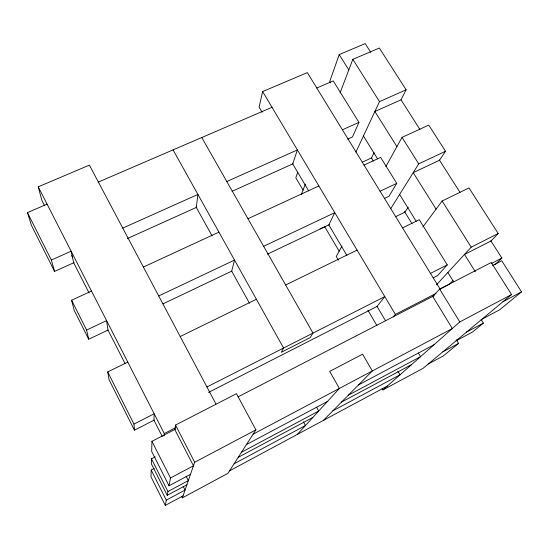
<?xml version="1.0" encoding="UTF-8"?>
<svg xmlns="http://www.w3.org/2000/svg" width="549" height="549" viewBox="0 0 549 549"><rect width="100%" height="100%" fill="white"/><g stroke="black" fill="none" stroke-linecap="round" stroke-linejoin="round"><path stroke-width="0.82" d="M154.214 468.434L151.181 470.026L150.996 476.855L165.297 505.403L183.057 495.85M155.278 456.864L151.476 458.847L151.346 463.781L167.212 495.322L186.886 484.801M175.577 429.119L151.949 441.314L151.675 451.429L169.017 485.783L190.496 474.35M164.041 436.036L164.288 433.559L38.245 186.832L89.391 165.119L215.963 404.023M181.602 496.358L182.364 497.861L227.917 473.348L255.903 429.86L236.475 393.688L175.515 425.07L174.802 429.517L193.461 465.785L170.506 477.959L169.017 485.783M165.297 505.403L166.299 500.139L151.181 470.026M167.212 495.322L167.932 491.513L151.476 458.847M440.257 289.337L307.337 72.612L262.635 91.58L259.107 107.13L262.127 112.229M182.364 497.861L194.682 462.258L255.903 429.86M297.784 172.146L295.808 177.759L303.069 190.05M370.719 52.265L365.195 43.597L339.213 54.591L329.729 81.506L330.594 82.899M301.353 194.545L305.313 184.141M340.023 93.001L352.842 59.333L379.352 48.031L406.116 89.803L401.024 99.829L374.885 111.495L396.9 146.624M316.773 87.998L333.243 80.909L358.95 122.372L352.472 136.955L347.778 139.069M355.93 152.08L379.489 101.62L406.116 89.803M374.15 152.677L371.46 157.968L362.175 162.243M342.041 245.993L336.249 256.479L338.39 260.109M385.858 166.628L402.019 137.367L428.742 125.103L445.507 151.27L439.523 160.239L413.219 172.661L436.084 209.135M364.049 165.077L380.656 157.398L396.742 183.352L388.966 196.295L384.327 198.505M390.689 208.744L418.715 163.863L445.507 151.27M408.195 207.227L404.901 212.175L395.424 216.759M422.812 227.039L442.117 201.003L469.004 187.936L498.197 233.503L490.984 241.004L464.488 254.455L475.345 271.762M393.221 316.869L395.39 314.392L435.899 293.502M402.568 227.876L419.278 219.71L447.27 264.872L437.697 275.516L433.113 277.856M297.29 434.437L339.378 388.431L329.709 371.392L362.587 354.194L372.311 370.973L323.402 420.397M436.455 284.856L471.207 247.167L498.197 233.503M382.083 388.486L382.921 389.934L423.094 368.31L511.551 294.552L491.259 262.511L439.646 289.09L432.729 296.405L452.328 328.549L253.144 434.149M452.939 280.566L449.377 284.272L439.831 289.186M495.081 264.611L501.875 258.099L490.827 240.764M382.921 389.934L459.794 321.947L511.551 294.552M456.349 339.769L458.573 343.42L443.249 355.958L428.206 364.049M481.123 319.504L483.367 323.121L472.456 332.049L456.082 340.805M492.618 265.496L501.765 260.775L521.55 291.855L499.611 309.814L482.015 319.182M229.503 470.884L387.347 386.016M238.218 457.344L312.861 417.412M341.526 402.081L411.51 364.646M166.299 500.139L185.054 490.079L183.153 486.332M234.059 463.802L305.443 425.53L303.384 421.797M332.893 410.81L400.008 374.816L397.915 371.248M442.823 351.861L458.573 343.42M167.932 491.513L188.328 480.622L186.063 476.189M241.498 452.239L318.715 411.016L316.684 407.372M348.327 395.205L420.555 356.651L418.386 353M466.492 332.124L483.367 323.121M246.426 444.58L327.478 401.443M358.504 384.924L434.06 344.71M502.987 301.689L521.55 291.855M164.288 433.559L175.625 427.719M238.067 396.865L434.232 295.63M491.259 263.561L501.875 258.099M127.793 362.114L107.707 371.927L109.093 379.764L134.45 430.176L154.31 420.047M208.545 392.391L377.355 306.294M134.45 430.176L133.963 424.061L154.187 413.788L153.967 420.225L162.209 436.393M206.939 386.983L384.794 296.618L377.067 306.438L385.57 320.808M430.485 273.402L447.27 264.872M180.196 336.516L256.397 299.287M285.652 284.993L357.083 250.097M320.04 228.933L325.283 226.442M91.484 291.045L71.59 300.234L74.184 310.35L88.712 339.241L108.057 330.031M163.005 303.872L231.877 271.082M267.473 254.132L329.379 224.665M88.712 339.241L86.618 330.059L106.588 320.609L107.988 330.059L125 363.424M158.709 295.959L234.533 260.089L231.685 271.172L249.479 303.233M263.65 246.309L334.78 212.662L328.824 224.925L346.899 255.47M380.086 191.23L396.742 183.352M143.392 267.047L218.941 232.138M247.963 218.722L318.866 185.96M47.084 204.146L27.45 212.6L31.437 225.371L54.591 271.405L74.136 262.587M127.306 238.589L196.885 207.179M232.069 191.299L293.049 163.774M54.591 271.405L51.352 260.054L71.13 251.202L73.69 262.786L89.137 293.084M122.756 228.096L197.915 194.449L196.302 207.447L212.058 235.83M226.806 181.52L297.393 149.925L292.72 163.925L308.71 190.935M342.398 129.784L358.95 122.372M98.367 182.062L271.995 107.288M401.093 99.932L419.958 129.543M439.289 159.876L459.993 192.376M352.842 59.333L379.489 101.62M402.019 137.367L418.715 163.863M442.117 201.003L471.207 247.167M339.213 54.591L348.814 69.908M363.438 136.001L377.588 158.874M399.61 194.463L416.211 221.302M447.867 272.476L453.632 281.795M371.57 158.146L373.368 161.063M404.4 211.365L412.045 223.759M439.646 289.09L459.794 321.947M262.635 91.58L395.39 314.392M324.418 226.222L339.165 251.202M367.892 310.24L376.902 325.55M201.778 137.525L313.005 333.092L310.206 337.58L281.266 352.314L283.593 348.039L173.059 149.891M175.515 425.07L194.682 462.258M71.658 255.573L72.434 257.097M44.558 205.662L41.834 200.316L38.245 186.832M151.949 441.314L170.506 477.959M27.45 212.6L51.352 260.054M71.59 300.234L86.618 330.059M107.707 371.927L133.963 424.061"/></g></svg>
